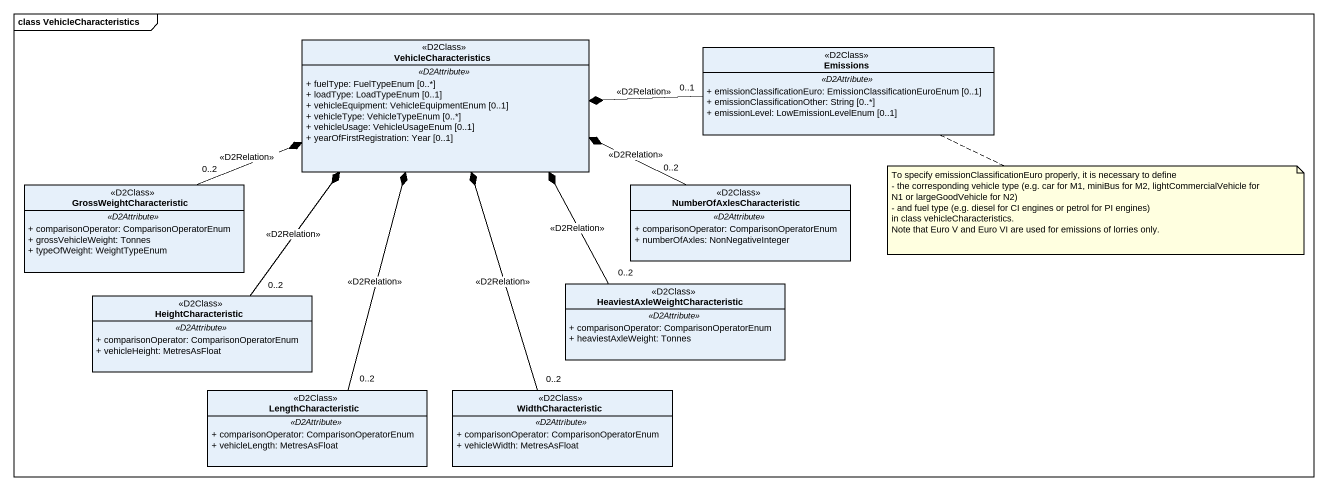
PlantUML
@startuml
mainframe class VehicleCharacteristics
hide circle
hide empty members
skinparam classAttributeIconSize 0
class VehicleCharacteristics <<D2Class>> {
  .. <<D2Attribute>> ..
  + fuelType: FuelTypeEnum [0..*]
  + loadType: LoadTypeEnum [0..1]
  + vehicleEquipment: VehicleEquipmentEnum [0..1]
  + vehicleType: VehicleTypeEnum [0..*]
  + vehicleUsage: VehicleUsageEnum [0..1]
  + yearOfFirstRegistration: Year [0..1]
}
class Emissions <<D2Class>> {
  .. <<D2Attribute>> ..
  + emissionClassificationEuro: EmissionClassificationEuroEnum [0..1]
  + emissionClassificationOther: String [0..*]
  + emissionLevel: LowEmissionLevelEnum [0..1]
}
class GrossWeightCharacteristic <<D2Class>> {
  .. <<D2Attribute>> ..
  + comparisonOperator: ComparisonOperatorEnum
  + grossVehicleWeight: Tonnes
  + typeOfWeight: WeightTypeEnum
}
class NumberOfAxlesCharacteristic <<D2Class>> {
  .. <<D2Attribute>> ..
  + comparisonOperator: ComparisonOperatorEnum
  + numberOfAxles: NonNegativeInteger
}
class HeightCharacteristic <<D2Class>> {
  .. <<D2Attribute>> ..
  + comparisonOperator: ComparisonOperatorEnum
  + vehicleHeight: MetresAsFloat
}
class "HeaviestAxleWeightCharacteristic" as HeaviestAxleWeightCharacteri <<D2Class>> {
  .. <<D2Attribute>> ..
  + comparisonOperator: ComparisonOperatorEnum
  + heaviestAxleWeight: Tonnes
}
class LengthCharacteristic <<D2Class>> {
  .. <<D2Attribute>> ..
  + comparisonOperator: ComparisonOperatorEnum
  + vehicleLength: MetresAsFloat
}
class WidthCharacteristic <<D2Class>> {
  .. <<D2Attribute>> ..
  + comparisonOperator: ComparisonOperatorEnum
  + vehicleWidth: MetresAsFloat
}
Emissions "0..1" -left-* VehicleCharacteristics : <<D2Relation>>
GrossWeightCharacteristic "0..2" -right-* VehicleCharacteristics : <<D2Relation>>
NumberOfAxlesCharacteristic "0..2" -left-* VehicleCharacteristics : <<D2Relation>>
HeightCharacteristic "0..2" -up-* VehicleCharacteristics : <<D2Relation>>
HeaviestAxleWeightCharacteri "0..2" -up-* VehicleCharacteristics : <<D2Relation>>
LengthCharacteristic "0..2" -up-* VehicleCharacteristics : <<D2Relation>>
WidthCharacteristic "0..2" -up-* VehicleCharacteristics : <<D2Relation>>
note right of Emissions
  To specify emissionClassificationEuro properly, it is necessary to define
  - the corresponding vehicle type (e.g. car for M1, miniBus for M2, lightCommercialVehicle for N1 or largeGoodVehicle for N2)
  - and fuel type (e.g. diesel for CI engines or petrol for PI engines)
  in class vehicleCharacteristics.
  Note that Euro V and Euro VI are used for emissions of lorries only.
end note
@enduml
